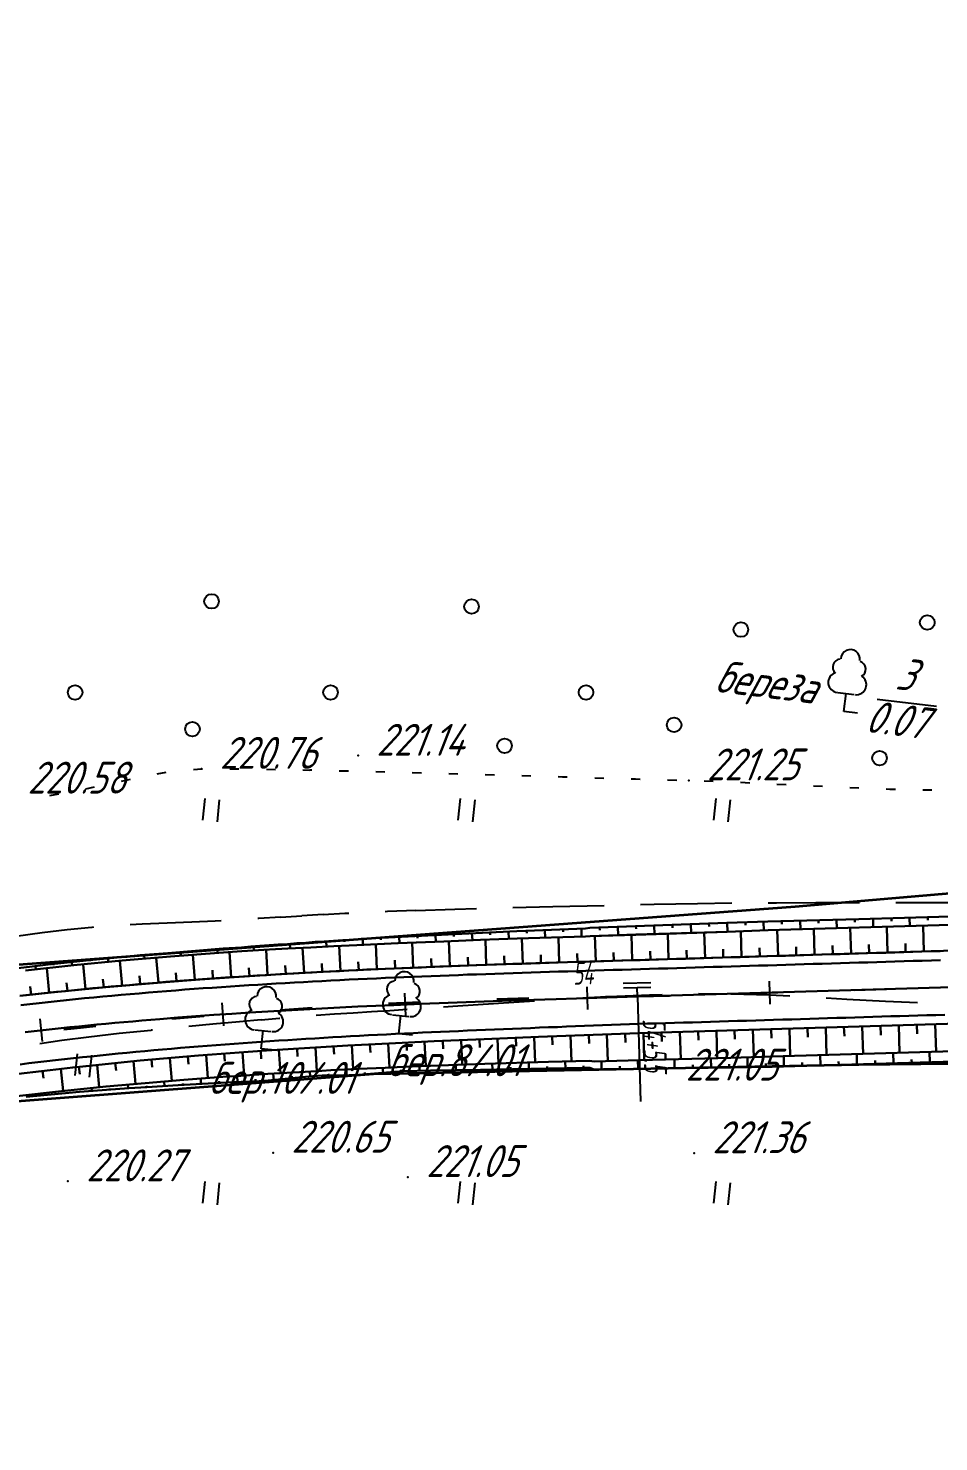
# Model space of a CAD drawing. Header units: millimetres. Extents: x -698 to 8131, y -704 to 4503.
# Drawn here: x 4152.8 to 4252.6, y 2524.7 to 2679.7 of the extents above; entities that cross this region are included whole.
import ezdxf

# ---------------------------------------------------------------- set-up
doc = ezdxf.new("R2010")
doc.units = ezdxf.units.MM
doc.linetypes.add('CONTI', pattern=[0])
doc.linetypes.add('STROT', pattern=[1.7, 0.5, -1.2])
for name, color, linetype, lineweight in [('10', 1, 'Continuous', 35), ('КОПИЯ_ОСЬ_13_ОТКОСЫ', 7, 'Continuous', 30), ('ОСЬ_ВЕРХ_ПОКРЫТИЯ_ГРАНИЦЫ_ПОЛОС', 7, 'Continuous', 30), ('ОСЬ_ВЕРХ_ПОКРЫТИЯ_ОСЬ', 1, 'Continuous', 30)]:
    doc.layers.add(name, color=color, linetype=linetype, lineweight=lineweight)
for name, color, linetype in [('NAD_MDEFAULT', 7, 'CONTI'), ('PI_OTDEFAULT', 172, 'CONTI'), ('PI_TTDEFAULT', 5, 'CONTI'), ('SIT_LDEFAULT', 7, 'CONTI'), ('USLZNDEFAULT', 7, 'CONTI'), ('ZAPSKDEFAULT', 7, 'CONTI'), ('ОСЬ_ВЕРХ_ПОКРЫТИЯ_ПИКЕТЫ', 1, 'Continuous'), ('ОСЬ_ВЕРХ_ПОКРЫТИЯ_РАЗБИВКА_КРИВ', 1, 'Continuous'), ('разметка', 7, 'Continuous')]:
    doc.layers.add(name, color=color, linetype=linetype)
doc.styles.add('eskd', font='isocpeui.ttf', dxfattribs={"width": 1.2})
doc.styles.get("Standard").update_dxf_attribs({"font": 'isocpeui.ttf'})

# ---------------------------------------------------------------- blocks, each defined once
blk = doc.blocks.new('BL_2011')
at = {"color": 0}
for p, q in [((0, 0), (0, 2.4)), ((1.6, 0), (1.6, 2.4))]:
    blk.add_line(p, q, dxfattribs=at)
blk = doc.blocks.new('BL_2002')
at = {"color": 0}
blk.add_circle((0, 0), 0.8, dxfattribs=at)
blk = doc.blocks.new('BL_104')
at = {"color": 0}
for p, q in [((-0.9, 2), (0.9, 2)), ((0, 0), (0, 2)), ((1.5, 0), (0, 0))]:
    blk.add_line(p, q, dxfattribs=at)
for centre, radius, start, end in [((0, 5.8), 1.04, 358, 185), ((-0.94, 4.8), 0.88, 100, 235), ((0.94, 4.8), 0.88, 305, 80), ((-1, 3.1), 1.1, 115, 270), ((1, 3.1), 1.1, 270, 65)]:
    blk.add_arc(centre, radius, start, end, dxfattribs=at)
blk = doc.blocks.new('*U48')
at = {"layer": 'КОПИЯ_ОСЬ_13_ОТКОСЫ'}
for points in [[(173.64, 41), (178.94, 41.56), (184.25, 42.07), (189.55, 42.52), (194.85, 42.92), (197.37, 43.09), (200.4, 43.28), (202.41, 43.39), (204.93, 43.52), (207.45, 43.65), (209.97, 43.77), (214.49, 43.97), (219.52, 44.18), (223.53, 44.34), (227.55, 44.48), (235.06, 44.72), (235.56, 44.76), (240.56, 44.92), (250.56, 45.24), (255.05, 45.39), (275.04, 45.99)], [(171.58, 41.1), (174.11, 41.4), (176.13, 41.63), (180.68, 42.11), (185.23, 42.56), (186.24, 42.65), (187.25, 42.73), (189.27, 42.9), (192.3, 43.15), (195.32, 43.38), (197.34, 43.52), (198.35, 43.61), (199.36, 43.69), (200.37, 43.76), (201.37, 43.84), (202.38, 43.89), (203.39, 43.98), (204.4, 44.03), (205.41, 44.11), (206.41, 44.17), (207.42, 44.24), (208.43, 44.3), (209.43, 44.36), (210.44, 44.44), (211.45, 44.48), (212.45, 44.56), (213.46, 44.61), (218.49, 44.87), (227.52, 45.29), (228.52, 45.33), (235.03, 45.58), (235.53, 45.65), (240.53, 45.84), (250.53, 46.2), (255.02, 46.34), (265.02, 46.61), (275.02, 46.89)], [(262.57, 46.54), (262.6, 45.62)], [(264.57, 46.6), (264.58, 46.29)], [(266.57, 46.65), (266.59, 45.74)], [(268.57, 46.71), (268.58, 46.4)], [(270.57, 46.76), (270.59, 45.86)], [(272.57, 46.82), (272.58, 46.52)], [(220.6, 44.97), (220.61, 44.72)], [(222.6, 45.06), (222.64, 44.31)], [(224.6, 45.15), (224.61, 44.9)], [(226.6, 45.25), (226.63, 44.45)], [(228.59, 45.34), (228.6, 45.07)], [(230.59, 45.41), (230.63, 44.58)], [(232.59, 45.49), (232.6, 45.21)], [(234.59, 45.56), (234.62, 44.7)], [(236.58, 45.69), (236.6, 45.41)], [(238.58, 45.77), (238.62, 44.86)], [(240.58, 45.84), (240.59, 45.54)], [(242.58, 45.92), (242.61, 44.98)], [(244.58, 45.99), (244.59, 45.68)], [(246.58, 46.06), (246.61, 45.11)], [(248.58, 46.13), (248.59, 45.81)], [(250.58, 46.2), (250.61, 45.24)], [(252.57, 46.27), (252.58, 45.95)], [(254.57, 46.33), (254.6, 45.38)], [(256.57, 46.38), (256.58, 46.07)], [(258.57, 46.44), (258.6, 45.5)], [(260.57, 46.49), (260.58, 46.17)], [(196.65, 43.47), (196.66, 43.33)], [(198.65, 43.63), (198.68, 43.17)], [(200.64, 43.78), (200.65, 43.63)], [(202.64, 43.92), (202.68, 43.41)], [(204.63, 44.05), (204.64, 43.88)], [(206.63, 44.18), (206.67, 43.61)], [(208.62, 44.31), (208.63, 44.12)], [(210.62, 44.44), (210.65, 43.8)], [(212.61, 44.57), (212.62, 44.36)], [(214.61, 44.67), (214.65, 43.98)], [(216.61, 44.77), (216.62, 44.54)], [(218.61, 44.87), (218.64, 44.14)], [(178.72, 41.91), (178.76, 41.54)], [(180.71, 42.12), (180.72, 41.99)], [(182.7, 42.32), (182.74, 41.93)], [(184.69, 42.51), (184.7, 42.38)], [(186.68, 42.68), (186.72, 42.28)], [(188.68, 42.85), (188.69, 42.72)], [(190.67, 43.02), (190.7, 42.61)], [(192.66, 43.18), (192.67, 43.04)], [(194.66, 43.33), (194.69, 42.9)], [(174.74, 41.47), (174.78, 41.12)], [(176.73, 41.7), (176.74, 41.58)]]:
    blk.add_lwpolyline(points, dxfattribs=at)

msp = doc.modelspace()

# ---------------------------------------------------------------- linework, layer by layer
at = {"layer": '10'}
for points in [[(4137.51, 2575.95), (4208.04, 2581.2), (4236.87, 2583.36), (4263.55, 2585.65), (4291.21, 2588.04), (4299.62, 2588.76), (4340.84, 2592.31), (4341.4, 2596.88), (4351.54, 2599.37), (4369.36, 2615.36), (4417.08, 2689.41), (4422.73, 2689.98), (4427.24, 2697.53), (4434.59, 2709.81), (4463.1, 2740.85), (4488.02, 2767.98), (4503.9, 2785.28), (4502.14, 2808.9), (4501.52, 2817.42), (4499.22, 2848.46)], [(4365.35, 2579.54), (4339.22, 2570.18), (4298.17, 2566.59), (4243.84, 2566), (4190.65, 2564.99), (4147.2, 2561.67)]]:
    msp.add_lwpolyline(points, dxfattribs=at)
at = {"layer": 'NAD_MDEFAULT', "color": 0}
msp.add_line((4245.83, 2606.11), (4252.35, 2605.31), dxfattribs=at)
at = {"layer": 'PI_TTDEFAULT', "color": 5}
for p in [(4188.95, 2599.9, 221.14), (4171.79, 2598.47, 220.76), (4225.19, 2597.19, 221.25), (4179.63, 2556.37, 220.65), (4225.79, 2556.32, 221.36), (4157.14, 2553.23, 220.27), (4194.41, 2553.7, 221.06)]:
    msp.add_point(p, dxfattribs=at)
at = {"layer": 'SIT_LDEFAULT', "color": 7}
for p, q in [((4166.93, 2597.9), (4167.91, 2598.08)), ((4170.9, 2598.39), (4171.79, 2598.47)), ((4171.79, 2598.47), (4171.89, 2598.47)), ((4174.89, 2598.46), (4175.89, 2598.46)), ((4178.89, 2598.42), (4179.89, 2598.4)), ((4182.89, 2598.34), (4183.67, 2598.32)), ((4183.67, 2598.33), (4183.89, 2598.33)), ((4186.89, 2598.25), (4187.89, 2598.23)), ((4190.89, 2598.15), (4191.89, 2598.13)), ((4194.89, 2598.04), (4195.89, 2598.01)), ((4198.89, 2597.94), (4199.89, 2597.91)), ((4202.89, 2597.84), (4203.89, 2597.81)), ((4206.88, 2597.72), (4207.88, 2597.69)), ((4210.88, 2597.6), (4211.34, 2597.59)), ((4211.34, 2597.59), (4211.88, 2597.57)), ((4214.88, 2597.48), (4215.88, 2597.45)), ((4159.09, 2596.27), (4160.07, 2596.49)), ((4163.01, 2597.12), (4163.99, 2597.33)), ((4218.88, 2597.37), (4219.36, 2597.36)), ((4219.36, 2597.36), (4219.88, 2597.34)), ((4222.88, 2597.26), (4223.88, 2597.23)), ((4226.88, 2597.14), (4227.88, 2597.11)), ((4230.87, 2596.98), (4231.87, 2596.93)), ((4234.86, 2596.79), (4235.86, 2596.74)), ((4238.86, 2596.6), (4239.86, 2596.55)), ((4242.85, 2596.4), (4243.85, 2596.36)), ((4246.85, 2596.25), (4247.24, 2596.23)), ((4247.24, 2596.24), (4247.85, 2596.23)), ((4250.85, 2596.16), (4251.64, 2596.14)), ((4251.64, 2596.14), (4251.85, 2596.14)), ((4155.17, 2595.54), (4156.15, 2595.71)), ((4215.92, 2583.45), (4210.28, 2583.31)), ((4221.39, 2583.58), (4219.91, 2583.55)), ((4226.16, 2583.66), (4221.39, 2583.58)), ((4229.91, 2583.71), (4226.16, 2583.67)), ((4234.8, 2583.74), (4233.91, 2583.73)), ((4239.13, 2583.76), (4234.8, 2583.73)), ((4243.45, 2583.76), (4239.13, 2583.76)), ((4243.91, 2583.76), (4243.45, 2583.76)), ((4252.1, 2583.76), (4247.91, 2583.76)), ((4256.42, 2583.76), (4252.1, 2583.76)), ((4178.08, 2582.04), (4177.94, 2582.03)), ((4180.43, 2582.18), (4178.08, 2582.04)), ((4182.78, 2582.32), (4180.43, 2582.17)), ((4185.13, 2582.47), (4182.78, 2582.33)), ((4187.48, 2582.59), (4185.13, 2582.46)), ((4187.93, 2582.61), (4187.48, 2582.59)), ((4192.18, 2582.8), (4191.92, 2582.79)), ((4195.26, 2582.91), (4192.18, 2582.81)), ((4199.55, 2583.03), (4195.26, 2582.9)), ((4201.91, 2583.1), (4199.55, 2583.04)), ((4210.28, 2583.32), (4205.91, 2583.2)), ((4154.31, 2580.47), (4151.42, 2580.07)), ((4157.05, 2580.8), (4154.31, 2580.47)), ((4159.75, 2581.06), (4157.05, 2580.8)), ((4159.96, 2581.08), (4159.75, 2581.06)), ((4165.28, 2581.41), (4163.95, 2581.34)), ((4168.03, 2581.54), (4165.28, 2581.41)), ((4170.71, 2581.65), (4168.03, 2581.53)), ((4173.29, 2581.77), (4170.71, 2581.66)), ((4173.94, 2581.8), (4173.29, 2581.77)), ((4199.33, 2572.43), (4204.34, 2572.77)), ((4204.34, 2572.77), (4208.29, 2573.02)), ((4212.29, 2573.26), (4215.51, 2573.44)), ((4215.51, 2573.45), (4220.88, 2573.69)), ((4220.88, 2573.68), (4222.28, 2573.72)), ((4226.27, 2573.81), (4229.82, 2573.79)), ((4229.82, 2573.79), (4234.05, 2573.66)), ((4234.05, 2573.66), (4236.27, 2573.55)), ((4240.26, 2573.34), (4242.53, 2573.21)), ((4242.53, 2573.21), (4246.77, 2572.99)), ((4246.77, 2573), (4250.25, 2572.85)), ((4178.31, 2570.95), (4180.32, 2571.12)), ((4180.32, 2571.12), (4180.35, 2571.12)), ((4184.34, 2571.43), (4184.36, 2571.43)), ((4184.36, 2571.44), (4186.37, 2571.58)), ((4186.37, 2571.58), (4188.39, 2571.71)), ((4188.39, 2571.71), (4190.41, 2571.84)), ((4190.41, 2571.84), (4192.43, 2571.96)), ((4192.43, 2571.96), (4194.33, 2572.09)), ((4198.31, 2572.37), (4199.33, 2572.44)), ((4162.75, 2569.46), (4166.25, 2569.82)), ((4166.25, 2569.83), (4166.41, 2569.85)), ((4170.4, 2570.24), (4173.03, 2570.49)), ((4173.03, 2570.49), (4175.95, 2570.75)), ((4175.95, 2570.75), (4178.31, 2570.96)), ((4154.06, 2568.35), (4156.48, 2568.72)), ((4156.48, 2568.71), (4159.43, 2569.09)), ((4159.43, 2569.09), (4162.75, 2569.47))]:
    msp.add_line(p, q, dxfattribs=at)
at = {"layer": 'КОПИЯ_ОСЬ_13_ОТКОСЫ'}
for points in [[(4152.48, 2576.36), (4157.78, 2576.92), (4163.08, 2577.43), (4168.38, 2577.87), (4173.68, 2578.27), (4176.2, 2578.45), (4179.23, 2578.64), (4181.25, 2578.75), (4183.76, 2578.88), (4186.28, 2579.01), (4188.8, 2579.13), (4193.33, 2579.33), (4198.35, 2579.54), (4202.37, 2579.7), (4206.38, 2579.84), (4213.89, 2580.08), (4214.39, 2580.12), (4219.39, 2580.27), (4229.39, 2580.6), (4233.89, 2580.75), (4253.88, 2581.35)], [(4222.99, 2577.58), (4222.9, 2580.39)], [(4226.98, 2577.7), (4226.9, 2580.52)], [(4230.98, 2577.82), (4230.9, 2580.65)], [(4234.98, 2577.94), (4234.9, 2580.78)], [(4238.98, 2578.06), (4238.89, 2580.9)], [(4242.98, 2578.18), (4242.89, 2581.02)], [(4246.98, 2578.31), (4246.89, 2581.14)], [(4250.97, 2578.43), (4250.89, 2581.26)], [(4152.28, 2573.59), (4155.29, 2573.93), (4161.31, 2574.52), (4167.84, 2575.08), (4171.61, 2575.37), (4175.38, 2575.63), (4179.89, 2575.91), (4184.41, 2576.16), (4187.93, 2576.34), (4191.94, 2576.53), (4196.45, 2576.72), (4201.96, 2576.92), (4209.48, 2577.18), (4284.65, 2579.44)], [(4183.02, 2576.09), (4182.86, 2578.84)], [(4187.01, 2576.29), (4186.87, 2579.04)], [(4191.01, 2576.48), (4190.88, 2579.22)], [(4195, 2576.65), (4194.89, 2579.4)], [(4199, 2576.81), (4198.9, 2579.56)], [(4203, 2576.96), (4202.9, 2579.72)], [(4206.99, 2577.09), (4206.9, 2579.85)], [(4210.99, 2577.22), (4210.91, 2579.98)], [(4214.99, 2577.34), (4214.91, 2580.13)], [(4218.99, 2577.46), (4218.9, 2580.26)], [(4232.98, 2577.88), (4232.95, 2578.83)], [(4236.98, 2578), (4236.95, 2578.95)], [(4240.98, 2578.12), (4240.95, 2579.07)], [(4244.98, 2578.25), (4244.95, 2579.19)], [(4248.97, 2578.37), (4248.95, 2579.31)], [(4163.07, 2574.67), (4162.83, 2577.4)], [(4167.05, 2575.02), (4166.82, 2577.75)], [(4171.04, 2575.33), (4170.84, 2578.07)], [(4175.03, 2575.61), (4174.85, 2578.35)], [(4179.02, 2575.86), (4178.86, 2578.61)], [(4189.01, 2576.39), (4188.96, 2577.31)], [(4193, 2576.57), (4192.96, 2577.48)], [(4197, 2576.74), (4196.97, 2577.65)], [(4201, 2576.89), (4200.96, 2577.8)], [(4204.99, 2577.02), (4204.96, 2577.95)], [(4208.99, 2577.16), (4208.96, 2578.08)], [(4212.99, 2577.28), (4212.96, 2578.2)], [(4216.99, 2577.4), (4216.96, 2578.33)], [(4220.99, 2577.52), (4220.96, 2578.45)], [(4224.99, 2577.64), (4224.96, 2578.58)], [(4228.98, 2577.76), (4228.96, 2578.7)], [(4155.1, 2573.91), (4154.81, 2576.61)], [(4159.08, 2574.3), (4158.81, 2577.02)], [(4165.06, 2574.85), (4164.98, 2575.75)], [(4169.05, 2575.18), (4168.98, 2576.09)], [(4173.03, 2575.47), (4172.97, 2576.38)], [(4177.03, 2575.74), (4176.97, 2576.65)], [(4181.02, 2575.98), (4180.97, 2576.89)], [(4185.01, 2576.19), (4184.97, 2577.11)], [(4153.11, 2573.69), (4153.01, 2574.59)], [(4157.09, 2574.11), (4157, 2575.01)], [(4161.07, 2574.5), (4160.98, 2575.41)], [(4150.78, 2564.9), (4155.2, 2565.43), (4157.66, 2565.71), (4159.13, 2565.87), (4165.05, 2566.46), (4171.47, 2567.01), (4172.95, 2567.13), (4175.92, 2567.35), (4178.89, 2567.56), (4181.87, 2567.76), (4184.85, 2567.94), (4187.83, 2568.11), (4190.81, 2568.27), (4193.79, 2568.43), (4197.27, 2568.59), (4202.75, 2568.83), (4208.73, 2569.07), (4219.72, 2569.49), (4284.89, 2571.44)], [(4220.22, 2569.5), (4220.31, 2566.54)], [(4222.22, 2569.56), (4222.25, 2568.57)], [(4224.22, 2569.62), (4224.31, 2566.64)], [(4226.22, 2569.68), (4226.25, 2568.69)], [(4228.22, 2569.74), (4228.31, 2566.75)], [(4230.22, 2569.8), (4230.25, 2568.8)], [(4232.22, 2569.86), (4232.31, 2566.85)], [(4234.22, 2569.92), (4234.25, 2568.92)], [(4236.22, 2569.98), (4236.31, 2566.97)], [(4238.22, 2570.04), (4238.25, 2569.04)], [(4240.22, 2570.1), (4240.31, 2567.08)], [(4242.21, 2570.16), (4242.25, 2569.16)], [(4244.21, 2570.22), (4244.3, 2567.2)], [(4246.21, 2570.28), (4246.24, 2569.27)], [(4248.21, 2570.34), (4248.3, 2567.32)], [(4250.21, 2570.4), (4250.24, 2569.39)], [(4252.21, 2570.46), (4252.3, 2567.43)], [(4186.26, 2568.02), (4186.31, 2567.16)], [(4188.25, 2568.14), (4188.4, 2565.52)], [(4190.25, 2568.24), (4190.3, 2567.37)], [(4192.25, 2568.35), (4192.38, 2565.7)], [(4194.25, 2568.45), (4194.29, 2567.57)], [(4196.24, 2568.54), (4196.37, 2565.87)], [(4198.24, 2568.63), (4198.28, 2567.74)], [(4200.24, 2568.72), (4200.36, 2566.02)], [(4202.24, 2568.81), (4202.28, 2567.91)], [(4204.24, 2568.89), (4204.35, 2566.15)], [(4206.23, 2568.97), (4206.27, 2568.06)], [(4208.23, 2569.05), (4208.35, 2566.28)], [(4210.23, 2569.13), (4210.27, 2568.21)], [(4212.23, 2569.21), (4212.34, 2566.4)], [(4214.23, 2569.28), (4214.26, 2568.34)], [(4216.23, 2569.36), (4216.34, 2566.42)], [(4218.23, 2569.43), (4218.26, 2568.45)], [(4151.55, 2562.57), (4156.44, 2563.13), (4161.33, 2563.63), (4165.59, 2564.01), (4169.85, 2564.36), (4174.12, 2564.67), (4176.09, 2564.81), (4179.05, 2565), (4182.51, 2565.2), (4184.98, 2565.34), (4185.97, 2565.4), (4188.95, 2565.55), (4191.92, 2565.68), (4193.9, 2565.77), (4198.87, 2565.96), (4202.85, 2566.11), (4209.82, 2566.33), (4214.31, 2566.45), (4214.81, 2566.37), (4219.81, 2566.53), (4229.8, 2566.78), (4234.3, 2566.91), (4254.29, 2567.49)], [(4151.55, 2562.57), (4156.44, 2563.13), (4161.33, 2563.63), (4165.59, 2564.01), (4169.85, 2564.36), (4174.12, 2564.67), (4176.09, 2564.81), (4179.05, 2565), (4182.51, 2565.2), (4184.98, 2565.34), (4185.97, 2565.4), (4188.95, 2565.55), (4191.92, 2565.68), (4193.9, 2565.77), (4198.87, 2565.96), (4202.85, 2566.11), (4209.82, 2566.33), (4214.31, 2566.45), (4214.81, 2566.37), (4219.81, 2566.53), (4229.8, 2566.78), (4234.3, 2566.91), (4254.29, 2567.49)], [(4166.31, 2566.57), (4166.38, 2565.75)], [(4168.3, 2566.74), (4168.52, 2564.26)], [(4170.3, 2566.91), (4170.37, 2566.09)], [(4172.29, 2567.08), (4172.49, 2564.56)], [(4174.28, 2567.23), (4174.35, 2566.39)], [(4176.28, 2567.38), (4176.46, 2564.83)], [(4178.27, 2567.52), (4178.33, 2566.67)], [(4180.27, 2567.65), (4180.44, 2565.08)], [(4182.26, 2567.78), (4182.32, 2566.92)], [(4184.26, 2567.91), (4184.42, 2565.31)], [(4215.64, 2565.51), (4215.62, 2566.4)], [(4219.64, 2565.58), (4219.62, 2566.52)], [(4223.64, 2565.63), (4223.62, 2566.63)], [(4227.64, 2565.69), (4227.62, 2566.73)], [(4231.63, 2565.75), (4231.62, 2566.83)], [(4235.63, 2565.84), (4235.6, 2566.95)], [(4239.63, 2565.95), (4239.6, 2567.06)], [(4243.63, 2566.06), (4243.6, 2567.18)], [(4245.63, 2566.11), (4245.62, 2566.49)], [(4247.63, 2566.17), (4247.6, 2567.3)], [(4249.63, 2566.22), (4249.62, 2566.6)], [(4251.63, 2566.28), (4251.6, 2567.41)], [(4152.55, 2562.48), (4156.46, 2562.87), (4158.42, 2563.04), (4159.9, 2563.15), (4161.37, 2563.26), (4163.82, 2563.43), (4165.79, 2563.56), (4169.23, 2563.77), (4171.2, 2563.89), (4173.18, 2564), (4176.14, 2564.13), (4178.11, 2564.21), (4179.1, 2564.27), (4183.53, 2564.71), (4184.02, 2564.76), (4185.01, 2564.82), (4186, 2564.85), (4187.98, 2564.88), (4188.98, 2564.91), (4192.93, 2565.24), (4193.92, 2565.31), (4196.9, 2565.37), (4202.37, 2565.47), (4205.86, 2565.53), (4213.84, 2565.66), (4214.34, 2565.67), (4214.84, 2565.49), (4215.84, 2565.51), (4219.84, 2565.58), (4229.84, 2565.72), (4234.34, 2565.8), (4254.33, 2566.35)], [(4154.37, 2565.34), (4154.47, 2564.54)], [(4156.36, 2565.57), (4156.63, 2563.15)], [(4158.35, 2565.79), (4158.44, 2564.98)], [(4160.34, 2565.99), (4160.58, 2563.55)], [(4162.33, 2566.19), (4162.41, 2565.38)], [(4164.32, 2566.39), (4164.56, 2563.92)], [(4179.71, 2564.33), (4179.64, 2565.03)], [(4183.69, 2564.72), (4183.64, 2565.26)], [(4185.69, 2564.84), (4185.68, 2565.02)], [(4187.69, 2564.88), (4187.68, 2565.48)], [(4189.69, 2564.97), (4189.67, 2565.17)], [(4191.68, 2565.14), (4191.63, 2565.67)], [(4193.67, 2565.29), (4193.66, 2565.47)], [(4195.67, 2565.34), (4195.66, 2565.84)], [(4197.67, 2565.39), (4197.67, 2565.55)], [(4199.67, 2565.42), (4199.66, 2565.99)], [(4201.67, 2565.46), (4201.67, 2565.65)], [(4203.67, 2565.49), (4203.66, 2566.13)], [(4205.67, 2565.53), (4205.67, 2565.74)], [(4207.67, 2565.56), (4207.66, 2566.26)], [(4209.67, 2565.59), (4209.67, 2565.83)], [(4211.67, 2565.63), (4211.66, 2566.38)], [(4213.67, 2565.66), (4213.66, 2565.91)], [(4217.64, 2565.54), (4217.63, 2565.84)], [(4221.64, 2565.61), (4221.63, 2565.92)], [(4225.64, 2565.66), (4225.63, 2565.99)], [(4229.63, 2565.72), (4229.63, 2566.06)], [(4233.63, 2565.79), (4233.63, 2566.15)], [(4237.63, 2565.89), (4237.62, 2566.26)], [(4241.63, 2566), (4241.62, 2566.37)], [(4159.75, 2563.14), (4159.72, 2563.47)], [(4161.74, 2563.29), (4161.74, 2563.4)], [(4163.74, 2563.42), (4163.71, 2563.85)], [(4165.74, 2563.55), (4165.73, 2563.69)], [(4167.73, 2563.68), (4167.7, 2564.19)], [(4169.73, 2563.8), (4169.72, 2563.97)], [(4171.72, 2563.92), (4171.69, 2564.5)], [(4173.72, 2564.02), (4173.71, 2564.21)], [(4175.72, 2564.11), (4175.69, 2564.78)], [(4177.72, 2564.19), (4177.71, 2564.42)], [(4181.7, 2564.53), (4181.68, 2564.76)], [(4153.77, 2562.61), (4153.77, 2562.67)], [(4155.76, 2562.8), (4155.74, 2563.05)], [(4157.76, 2562.98), (4157.75, 2563.06)]]:
    msp.add_lwpolyline(points, dxfattribs=at)
at = {"layer": 'ОСЬ_ВЕРХ_ПОКРЫТИЯ_ГРАНИЦЫ_ПОЛОС', "linetype": 'Continuous'}
for points in [[(4151.86, 2573.55), (4152.86, 2573.66), (4153.86, 2573.77), (4154.86, 2573.88), (4155.87, 2573.99), (4156.87, 2574.09), (4157.87, 2574.19), (4158.87, 2574.29), (4159.87, 2574.39), (4160.87, 2574.48), (4161.87, 2574.58), (4162.87, 2574.67), (4163.88, 2574.75), (4164.88, 2574.84), (4165.88, 2574.93), (4166.88, 2575.01), (4167.88, 2575.09), (4168.88, 2575.17), (4169.88, 2575.24), (4170.89, 2575.32), (4171.89, 2575.39), (4172.89, 2575.46), (4173.89, 2575.53), (4174.89, 2575.6), (4175.89, 2575.66), (4176.9, 2575.73), (4177.9, 2575.79), (4178.9, 2575.85), (4179.9, 2575.91), (4180.9, 2575.97), (4181.9, 2576.03), (4182.9, 2576.08), (4183.9, 2576.14), (4184.9, 2576.19), (4185.91, 2576.24), (4186.91, 2576.29), (4187.91, 2576.34), (4188.91, 2576.39), (4189.91, 2576.44), (4190.91, 2576.48), (4191.91, 2576.53), (4192.91, 2576.57), (4193.91, 2576.61), (4194.91, 2576.65), (4195.91, 2576.69), (4196.91, 2576.73), (4197.91, 2576.77), (4198.91, 2576.81), (4199.91, 2576.85), (4200.91, 2576.89), (4201.9, 2576.92), (4202.9, 2576.96), (4203.9, 2576.99), (4204.9, 2577.03), (4205.9, 2577.06), (4206.9, 2577.09), (4207.9, 2577.13), (4208.89, 2577.16), (4209.89, 2577.19), (4210.89, 2577.22), (4211.89, 2577.25), (4212.89, 2577.28), (4213.88, 2577.31), (4214.88, 2577.34), (4215.88, 2577.37), (4216.88, 2577.4), (4217.87, 2577.43), (4218.87, 2577.46), (4219.87, 2577.49), (4220.86, 2577.52), (4221.86, 2577.55), (4222.86, 2577.58), (4223.85, 2577.61), (4224.85, 2577.64), (4225.85, 2577.67), (4226.84, 2577.7), (4227.84, 2577.73), (4228.84, 2577.76), (4229.83, 2577.79), (4230.83, 2577.82), (4231.83, 2577.85), (4232.82, 2577.88), (4233.82, 2577.91), (4234.82, 2577.94), (4235.81, 2577.97), (4236.81, 2578), (4237.81, 2578.03), (4238.8, 2578.06), (4239.8, 2578.09), (4240.8, 2578.12), (4241.79, 2578.15), (4242.79, 2578.18), (4243.79, 2578.21), (4244.78, 2578.24), (4245.78, 2578.27), (4246.78, 2578.3), (4247.77, 2578.33), (4248.77, 2578.36), (4249.77, 2578.39), (4250.76, 2578.42), (4251.76, 2578.45), (4252.76, 2578.48)], [(4252.79, 2577.48), (4251.79, 2577.45), (4250.79, 2577.42), (4249.8, 2577.39), (4248.8, 2577.36), (4247.8, 2577.33), (4246.81, 2577.3), (4245.81, 2577.27), (4244.81, 2577.24), (4243.82, 2577.21), (4242.82, 2577.18), (4241.82, 2577.15), (4240.83, 2577.12), (4239.83, 2577.09), (4238.83, 2577.06), (4237.84, 2577.03), (4236.84, 2577), (4235.84, 2576.97), (4234.85, 2576.94), (4233.85, 2576.91), (4232.85, 2576.88), (4231.86, 2576.85), (4230.86, 2576.82), (4229.86, 2576.79), (4228.87, 2576.76), (4227.87, 2576.73), (4226.87, 2576.7), (4225.88, 2576.67), (4224.88, 2576.64), (4223.88, 2576.61), (4222.89, 2576.58), (4221.89, 2576.55), (4220.89, 2576.52), (4219.9, 2576.49), (4218.9, 2576.46), (4217.9, 2576.43), (4216.91, 2576.4), (4215.91, 2576.37), (4214.91, 2576.34), (4213.91, 2576.31), (4212.92, 2576.28), (4211.92, 2576.25), (4210.92, 2576.22), (4209.92, 2576.19), (4208.93, 2576.16), (4207.93, 2576.13), (4206.93, 2576.09), (4205.93, 2576.06), (4204.94, 2576.03), (4203.94, 2575.99), (4202.94, 2575.96), (4201.94, 2575.92), (4200.94, 2575.89), (4199.94, 2575.85), (4198.94, 2575.81), (4197.95, 2575.77), (4196.95, 2575.73), (4195.95, 2575.69), (4194.95, 2575.65), (4193.95, 2575.61), (4192.95, 2575.57), (4191.95, 2575.53), (4190.95, 2575.48), (4189.95, 2575.44), (4188.95, 2575.39), (4187.95, 2575.34), (4186.96, 2575.29), (4185.96, 2575.24), (4184.96, 2575.19), (4183.96, 2575.14), (4182.96, 2575.08), (4181.96, 2575.03), (4180.96, 2574.97), (4179.96, 2574.91), (4178.96, 2574.85), (4177.96, 2574.79), (4176.96, 2574.73), (4175.96, 2574.67), (4174.96, 2574.6), (4173.96, 2574.53), (4172.96, 2574.46), (4171.96, 2574.39), (4170.96, 2574.32), (4169.96, 2574.25), (4168.96, 2574.17), (4167.96, 2574.09), (4166.96, 2574.01), (4165.96, 2573.93), (4164.96, 2573.84), (4163.96, 2573.76), (4162.96, 2573.67), (4161.96, 2573.58), (4160.96, 2573.49), (4159.97, 2573.39), (4158.97, 2573.3), (4157.97, 2573.2), (4156.97, 2573.1), (4155.97, 2572.99), (4154.97, 2572.89), (4153.97, 2572.78), (4152.97, 2572.67), (4151.98, 2572.56)], [(4253.26, 2571.49), (4252.27, 2571.46), (4251.29, 2571.43), (4250.3, 2571.41), (4249.31, 2571.38), (4248.32, 2571.35), (4247.34, 2571.32), (4246.35, 2571.29), (4245.36, 2571.26), (4244.37, 2571.23), (4243.39, 2571.2), (4242.4, 2571.17), (4241.41, 2571.14), (4240.42, 2571.11), (4239.44, 2571.08), (4238.45, 2571.05), (4237.46, 2571.02), (4236.48, 2570.99), (4235.49, 2570.96), (4234.5, 2570.93), (4233.51, 2570.9), (4232.53, 2570.87), (4231.54, 2570.84), (4230.55, 2570.81), (4229.56, 2570.78), (4228.58, 2570.75), (4227.59, 2570.72), (4226.6, 2570.69), (4225.61, 2570.66), (4224.63, 2570.63), (4223.64, 2570.6), (4222.65, 2570.57), (4221.66, 2570.54), (4220.68, 2570.52), (4219.69, 2570.49), (4218.7, 2570.45), (4217.71, 2570.41), (4216.72, 2570.38), (4215.74, 2570.34), (4214.75, 2570.3), (4213.76, 2570.27), (4212.77, 2570.23), (4211.79, 2570.19), (4210.8, 2570.15), (4209.81, 2570.12), (4208.82, 2570.08), (4207.84, 2570.04), (4206.85, 2570), (4205.86, 2569.96), (4204.88, 2569.92), (4203.89, 2569.88), (4202.9, 2569.84), (4201.92, 2569.8), (4200.93, 2569.76), (4199.95, 2569.71), (4198.96, 2569.67), (4197.97, 2569.62), (4196.99, 2569.58), (4196, 2569.53), (4195.02, 2569.49), (4194.03, 2569.44), (4193.05, 2569.39), (4192.06, 2569.34), (4191.08, 2569.29), (4190.1, 2569.24), (4189.11, 2569.19), (4188.13, 2569.13), (4187.14, 2569.08), (4186.16, 2569.02), (4185.18, 2568.96), (4184.19, 2568.9), (4183.21, 2568.84), (4182.23, 2568.78), (4181.25, 2568.72), (4180.26, 2568.66), (4179.28, 2568.59), (4178.3, 2568.52), (4177.32, 2568.46), (4176.34, 2568.39), (4175.36, 2568.32), (4174.37, 2568.24), (4173.39, 2568.17), (4172.41, 2568.09), (4171.43, 2568.01), (4170.45, 2567.93), (4169.47, 2567.85), (4168.49, 2567.77), (4167.52, 2567.68), (4166.54, 2567.6), (4165.56, 2567.51), (4164.58, 2567.42), (4163.6, 2567.33), (4162.63, 2567.23), (4161.65, 2567.13), (4160.67, 2567.04), (4159.69, 2566.93), (4158.72, 2566.83), (4157.74, 2566.73), (4156.77, 2566.62), (4155.79, 2566.51), (4154.82, 2566.4), (4153.84, 2566.28), (4152.87, 2566.17), (4151.9, 2566.05)]]:
    msp.add_lwpolyline(points, dxfattribs=at)
at = {"layer": 'ОСЬ_ВЕРХ_ПОКРЫТИЯ_ОСЬ'}
msp.add_lwpolyline([(4152.45, 2569.59), (4153.43, 2569.7), (4154.41, 2569.81), (4155.4, 2569.91), (4156.38, 2570.02), (4157.36, 2570.12), (4158.35, 2570.22), (4159.33, 2570.32), (4160.32, 2570.41), (4161.3, 2570.51), (4162.28, 2570.6), (4163.27, 2570.69), (4164.25, 2570.77), (4165.24, 2570.86), (4167.21, 2571.02), (4169.18, 2571.18), (4171.16, 2571.33), (4173.13, 2571.47), (4175.1, 2571.6), (4177.08, 2571.73), (4179.05, 2571.85), (4181.02, 2571.97), (4183, 2572.08), (4184.97, 2572.19), (4186.95, 2572.29), (4188.93, 2572.38), (4190.9, 2572.48), (4192.88, 2572.56), (4195.84, 2572.69), (4198.81, 2572.8), (4201.77, 2572.91), (4205.73, 2573.05), (4210.67, 2573.21), (4219.57, 2573.48), (4219.57, 2573.48), (4284.76, 2575.44)], dxfattribs=at)
at = {"layer": 'ОСЬ_ВЕРХ_ПОКРЫТИЯ_ПИКЕТЫ'}
for p, q in [((4214.14, 2572.07), (4214.06, 2574.57)), ((4214.14, 2572.07), (4214.06, 2574.57)), ((4234.13, 2572.67), (4234.05, 2575.17)), ((4174.23, 2570.29), (4174.06, 2572.79)), ((4194.17, 2571.37), (4194.06, 2573.87)), ((4154.36, 2568.55), (4154.08, 2571.03))]:
    msp.add_line(p, q, dxfattribs=at)
at = {"layer": 'ОСЬ_ВЕРХ_ПОКРЫТИЯ_РАЗБИВКА_КРИВ'}
for p, q in [((4218.02, 2574.94), (4221.02, 2575.03)), ((4218.04, 2574.44), (4221.03, 2574.53)), ((4219.57, 2573.48), (4219.53, 2574.48)), ((4219.57, 2573.48), (4219.91, 2561.99))]:
    msp.add_line(p, q, dxfattribs=at)
at = {"layer": 'разметка', "linetype": 'STROT', "lineweight": 30, "ltscale": 7}
msp.add_lwpolyline([(3406.7, 2578.04), (3537.78, 2572.67, -0.036618), (3842.96, 2537.69, 0.03316), (3928.35, 2525.12, 0.072993), (4015.11, 2533.1, 0.020856), (4064.1, 2547.91, -0.020825), (4113.09, 2562.73, -0.014356), (4129.94, 2566.3, -0.037499), (4219.57, 2573.48), (4284.76, 2575.44, 0.062532), (4334.3, 2581.08, 0.116616), (4374.42, 2603.64, 0.062555), (4404.98, 2643.04, -0.012407), (4435.1, 2687.85, -0.012892), (4450.75, 2708.34, -0.000817), (4471.66, 2733.24, 0.01158), (4492.03, 2758.57, 0.05392), (4507.5, 2786.87, 0.05392)], format="xyb", dxfattribs=at)

# ---------------------------------------------------------------- block references
at = {"layer": 'USLZNDEFAULT', "color": 7}
for p, rotation in [((4242.2, 2604.73), 353), ((4193.41, 2569.41), 354.0000000000001), ((4178.32, 2567.76), 354.0000000000001)]:
    msp.add_blockref('BL_104', p, dxfattribs=dict(at, rotation=rotation))
at = {"layer": 'ZAPSKDEFAULT', "color": 7, "rotation": 354.0000000000001}
for name, p in [('BL_2002', (4172.88, 2616.82)), ('BL_2002', (4201.38, 2616.25)), ('BL_2002', (4230.91, 2613.72)), ('BL_2002', (4251.34, 2614.5)), ('BL_2002', (4157.93, 2606.83)), ('BL_2002', (4185.93, 2606.83)), ('BL_2002', (4213.93, 2606.83)), ('BL_2002', (4170.79, 2602.81)), ('BL_2002', (4223.59, 2603.27)), ('BL_2002', (4205, 2600.98)), ('BL_2002', (4246.11, 2599.63)), ('BL_2011', (4171.93, 2592.83)), ('BL_2011', (4199.93, 2592.83)), ('BL_2011', (4227.93, 2592.83)), ('BL_2011', (4157.93, 2564.83)), ('BL_2011', (4171.93, 2550.83)), ('BL_2011', (4199.93, 2550.83)), ('BL_2011', (4227.93, 2550.83))]:
    msp.add_blockref(name, p, dxfattribs=at)
at = {"layer": 'КОПИЯ_ОСЬ_13_ОТКОСЫ'}
msp.add_blockref('*U48', (3978.83, 2535.36), dxfattribs=at)

# ---------------------------------------------------------------- texts
at = {"layer": 'NAD_MDEFAULT', "color": 7, "style": 'eskd', "oblique": 10, "width": 0.8}
for s, p in [(' береза', (4226.15, 2607.15)), (' 3', (4245.99, 2607.42)), (' 0.07', (4242.63, 2602.74))]:
    msp.add_text(s, height=3.5, rotation=353, dxfattribs=at).set_placement(p)
for s, p in [('бер.8/.01', (4192.12, 2564.75)), ('бер.10/.01', (4172.53, 2562.82))]:
    msp.add_text(s, height=3.5, dxfattribs=at).set_placement(p)
at = {"layer": 'PI_OTDEFAULT', "color": 172, "style": 'eskd', "oblique": 10, "width": 0.8}
for s, p in [('221.14', (4190.94, 2599.89)), ('220.76', (4173.78, 2598.46)), ('221.25', (4227.18, 2597.19)), ('220.58', (4152.7, 2595.74)), ('221.05', (4224.84, 2564.27)), ('220.65', (4181.63, 2556.37)), ('221.36', (4227.78, 2556.31)), ('221.05', (4196.41, 2553.7)), ('220.27', (4159.14, 2553.23))]:
    msp.add_text(s, height=3.5, dxfattribs=at).set_placement(p)
at = {"layer": 'ОСЬ_ВЕРХ_ПОКРЫТИЯ_ПИКЕТЫ', "width": 0.6}
msp.add_text('54', height=2.5, rotation=1.7528, dxfattribs=at).set_placement((4212.56, 2574.77))
at = {"layer": 'ОСЬ_ВЕРХ_ПОКРЫТИЯ_РАЗБИВКА_КРИВ', "width": 0.6}
msp.add_text('54+5.5', height=2.5, rotation=271.7211, dxfattribs=at).set_placement((4220.14, 2571))

doc.saveas('drawing.dxf')
